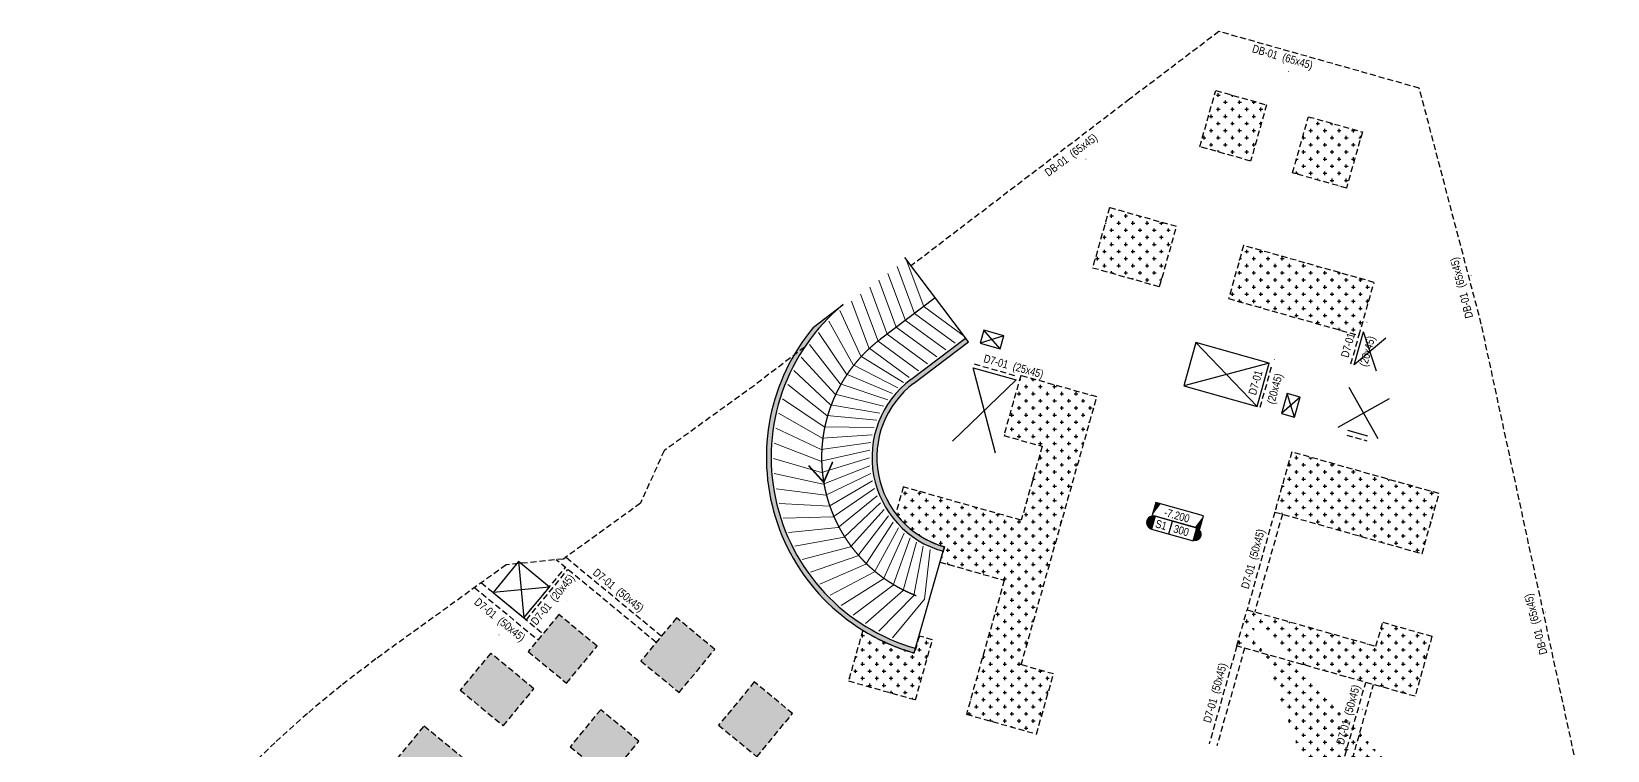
# Model space of a CAD drawing. Header units: millimetres. Extents: x 5400 to 3023951, y -127214 to 225084.
# Drawn here: x 364232 to 462709, y 64827 to 109762 of the extents above; entities that cross this region are included whole.
import ezdxf
from ezdxf.enums import TextEntityAlignment as Align

# ---------------------------------------------------------------- set-up
doc = ezdxf.new("R2010")
doc.units = ezdxf.units.MM
doc.header["$LTSCALE"] = 100
doc.linetypes.add('DASHDOT2', pattern=[0.5, 0.25, -0.125, 0, -0.125])
doc.linetypes.add('HIDDEN', pattern=[0.375, 0.25, -0.125])
for name, color, linetype in [('ccu11-Hatch', 250, 'Continuous'), ('ccu11-Manh', 8, 'Continuous'), ('ccu11-Thay', 7, 'Continuous'), ('ccu12-Chidan', 9, 'Continuous'), ('ccu12-Khuat', 9, 'HIDDEN'), ('ccu12-Lomo', 2, 'Continuous'), ('ccu12-Text', 31, 'Continuous'), ('ccu12-Thay', 7, 'Continuous'), ('KC-Betong', 6, 'Continuous')]:
    doc.layers.add(name, color=color, linetype=linetype)
for name, color, linetype, lineweight in [('ccu12-Tencaukien', 9, 'Continuous', 15), ('KC-Tencaukien', 9, 'Continuous', 15), ('KT-Net manh', 251, 'Continuous', 13)]:
    doc.layers.add(name, color=color, linetype=linetype, lineweight=lineweight)
doc.styles.add('Arial Narrow', font='ARIALN.TTF')
pattern_1 = [(0, (0, 0), (444.5, 444.5), [222.25, -666.75]), (90, (111.125, -111.125), (-444.5, 444.5), [222.25, -666.75])]

# ---------------------------------------------------------------- blocks, each defined once
blk = doc.blocks.new('*U63')
at = {"layer": 'ccu12-Tencaukien', "color": 8, "ltscale": 10000}
blk.add_line((360.6565736538532, -155.3215232637356), (354.4065714950475, -155.3215232637356), dxfattribs=at)
at = {"layer": 'ccu12-Text', "color": 2, "style": 'Arial Narrow', "width": 0.8}
blk.add_attdef('SH', text='', height=300, dxfattribs=at).set_placement((275.6048113084853, 5.864471777974813), align=Align.BOTTOM_RIGHT)
at = {"layer": 'ccu12-Text', "color": 31, "style": 'Arial Narrow', "width": 0.8}
for tag, p in [('(', (507.5315725744504, -75.41116959831947)), ('KT', (632.605666770517, -75.41116959831947)), (')', (962.8971199221714, -75.41116959831947))]:
    blk.add_attdef(tag, text='', height=250, dxfattribs=at).set_placement(p, align=Align.BOTTOM_LEFT)
blk = doc.blocks.new('*U67')
at = {"layer": 'ccu12-Tencaukien', "color": 8, "ltscale": 10000}
blk.add_line((360.6565736538532, -155.3215232637356), (354.4065714950475, -155.3215232637356), dxfattribs=at)
at = {"layer": 'ccu12-Text', "color": 2, "style": 'Arial Narrow', "width": 0.8}
blk.add_attdef('SH', text='', height=300, dxfattribs=at).set_placement((275.6048113084853, 5.864471777974813), align=Align.BOTTOM_RIGHT)
at = {"layer": 'ccu12-Text', "color": 31, "style": 'Arial Narrow', "width": 0.8}
for tag, p in [('(', (507.5315725744504, -75.41116959831947)), ('KT', (632.605666770517, -75.41116959831947)), (')', (962.8971199221714, -75.41116959831947))]:
    blk.add_attdef(tag, text='', height=250, dxfattribs=at).set_placement(p, align=Align.BOTTOM_LEFT)
blk = doc.blocks.new('DUONG DOC')
at = {"layer": 'ccu11-Hatch', "ltscale": 0.5}
h = blk.add_hatch(dxfattribs=at)
h.set_pattern_fill('VATLIEU04', color=256, scale=50, pattern_type=2)
h.set_pattern_definition([(49.99999999999999, (-205085.1660957401, -11326.4523452118), (358.6300913003767, -31.37606749129755), [37.5, -412.5]), (355, (-205085.1660957401, -11326.4523452118), (-69.3756668065, 376.0960668500059), [30, -330]), (100.4514, (-205055.2802557401, -11329.0670152118), (289.2546908570108, 344.7197710304768), [31.870095, -350.571056]), (46.18420000000001, (-205085.1660957401, -11226.4523452118), (533.6205243128222, -82.75950716450905), [56.25, -618.75]), (96.6356, (-205040.6977232401, -11233.3489987118), (467.3313527743517, 487.0589354502209), [47.805144, -525.8565]), (351.1842, (-205085.1660957401, -11226.4523452118), (467.3309725668136, 487.0593004626623), [45, -495]), (21, (-205035.1660957401, -11251.4523452118), (298.4535260592309, -201.3094453326694), [37.5, -412.5]), (326.0000000000001, (-205035.1660957401, -11251.4523452118), (121.6576659607909, 362.5750225234265), [30, -330]), (71.4514, (-205010.2949792401, -11268.2281482118), (420.111314290745, 161.2652483549762), [31.870095, -350.571056]), (37.50000000000001, (-205085.1660957401, -11326.4523452118), (6.079927658645334, 166.4469269156558), [0, -326, 0, -335, 0, -331.25]), (7.499999999999999, (-205085.1660957401, -11326.4523452118), (131.5347687210743, 197.2058559411801), [0, -191, 0, -318.5, 0, -126.25]), (327.5, (-205196.6660957401, -11326.4523452118), (266.9112180862045, -11.27743586718988), [0, -125, 0, -390, 0, -517.5]), (317.5, (-205246.6660957401, -11326.4523452118), (291.5930846711931, 50.05249116615887), [0, -162.5, 0, -259, 0, -367.5]), (45, (-205085.1660957401, -11326.4523452118), (-150.2601910021414, 150.2601910021414), []), (45, (-205085.1660957401, -11265.2023452118), (-150.2601910021414, 150.2601910021414), [])])
h.paths.add_polyline_path([(46067.01946059876, 76444.9648307752), (49497.4018438764, 79037.73872234434), (49316.51064090781, 79277.06772745773), (45886.12825763017, 76684.29383588862, 0.6196534138994457), (47905.51386593713, 65947.79289619297), (47987.09102259553, 66236.48852745803, -0.6196534138994453)])
h.paths.add_polyline_path([(46110.8164194522, 59596.48900836171), (46192.3935761106, 59885.18463962677, -0.6049366761421665), (41670.85381378934, 81381.11189044395), (39816.29919765792, 79958.42062451958, 0.5434437794907587)])
at = {"layer": 'KC-Betong'}
for p, q in [((39816.29919765791, 79958.42062451958), (41670.85381379008, 81381.1118904445)), ((45886.12825755542, 76684.2938358319), (49316.51064090786, 79277.06772745776)), ((46067.01946052397, 76444.96483071847), (49497.4018438764, 79037.73872234434)), ((49497.4018438764, 79037.73872234434), (49316.5106409078, 79277.06772745775)), ((47905.51386593713, 65947.79289619297), (47987.09102259553, 66236.48852745803)), ((46110.8164194522, 59596.48900836172), (46192.3935761106, 59885.18463962676))]:
    blk.add_line(p, q, dxfattribs=at)
for radius, start in [(12400, 129.5360919910889), (12700, 140.1348466768476), (6100, 127.0829542701866), (5800, 127.0829542701866)]:
    blk.add_arc((49564.24938465806, 71817.93739858246), radius, start, 254.2212204096209, dxfattribs=at)
blk = doc.blocks.new('*U69')
at = {"layer": 'KT-Net manh', "linetype": 'HIDDEN', "ltscale": 3000}
blk.add_lwpolyline([(-2.049937393167056e-07, -2999.99999970624), (899.9999999999902, 2.322524323972175e-07), (2.049432623607572e-07, 3000.000000293781)], dxfattribs=at)
blk = doc.blocks.new('*U70')
at = {"layer": 'ccu11-Hatch', "color": 0, "linetype": 'ByBlock', "lineweight": -2, "transparency": 16777216}
for p, rotation in [((419559.4646644557, 92252.67572352105), 217.0829542743574), ((420130.8913802615, 92684.57517505715), 217.0829542743574), ((420702.3180960672, 93116.47462659326), 217.0829542743574), ((418416.6112328443, 91388.87682044884), 217.0829542743574), ((418988.03794865, 91820.77627198494), 217.0829542743574), ((417273.7578012329, 90525.07791737664), 217.0829542743574), ((417845.1845170386, 90956.97736891273), 217.0829542743574), ((416202.5110254318, 89576.07729808397), 225.9695225340171), ((416719.7718445545, 90071.30559722256), 221.5372729778584), ((415725.068471145, 89042.35599382181), 230.4017720901756), ((415290.299849502, 88473.33396533623), 234.8340216463342), ((414900.8055880214, 87872.41463336161), 239.2662712024928), ((414266.6739521573, 86589.43016120023), 248.1307703148103), ((414558.9153203184, 87243.19220200907), 243.6985207586515), ((414025.8294305103, 85915.0387765727), 252.563019870969), ((413837.8222887798, 85224.05170149422), 256.9952694271275), ((413703.777030715, 84520.60185107308), 261.4275189832862), ((413624.4954045571, 83808.89668246674), 265.8597685394449), ((413600.4516076428, 83093.19302934127), 270.2920180956034), ((413631.789450146, 82377.7716410012), 274.7242676517619), ((413718.3214949244, 81666.91157847576), 279.1565172079206), ((413859.5301786137, 80964.86462070305), 283.5887667640792), ((414054.5709072654, 80275.82983389312), 288.0210163202379), ((414302.277108011, 79603.92845617507), 292.4532658763967), ((414601.1672065397, 78953.17924774783), 296.8855154325555), ((414949.4534886547, 78327.47445396912), 301.3177649887141), ((415345.052792906, 77730.55652515216), 305.7500145448726), ((415785.5989703446, 77165.99573231275), 310.1822641010314), ((416268.4570368755, 76637.16881275094), 314.6145136571902), ((416790.7389335606, 76147.23877319202), 319.0467632133488), ((417349.3208006065, 75699.13597128741), 323.4790127695074), ((417940.8616617187, 75295.54058863079), 327.9112623256661), ((418561.8234070683, 74938.86660012092), 332.3435118818249), ((419208.4919553482, 74631.24733555374), 336.7757614379835)]:
    blk.add_blockref('*U69', p, dxfattribs=dict(at, rotation=rotation))
blk = doc.blocks.new('ccu11-cmb-flat-8')
at = {"layer": 'ccu12-Chidan', "color": 7}
blk.add_lwpolyline([(0, 0), (1549.76089105694, 0), (1549.76089105694, 418.967561994592), (0, 418.967561994592)], close=True, dxfattribs=at)
at = {"layer": 'ccu12-Chidan'}
for points in [[(0, 0), (166.3698098819586, 418.967561994592), (0, 418.967561994592)], [(1549.76089105694, 418.967561994592), (1383.391081174981, 0), (1549.76089105694, 0)]]:
    blk.add_solid(points, dxfattribs=at)
at = {"layer": 'ccu12-Chidan', "color": 31, "style": 'Arial Narrow', "width": 0.8}
blk.add_attdef('+100.00', text='', height=250, dxfattribs=at).set_placement((745.1558620325814, 205.5562299680314), align=Align.MIDDLE_CENTER)
blk = doc.blocks.new('ccu11-chieudaysan-flat-2')
at = {"layer": 'ccu12-Chidan'}
for points in [[(-568.9677828538697, -2.619344741106033e-10), (-568.9677828538697, 418.9675619945338, 1)], [(787.9355657075066, 418.9675619945338), (787.9355657075066, -2.619344741106033e-10, 1)]]:
    blk.add_hatch(color=8, dxfattribs=at).paths.add_polyline_path(points)
at = {"layer": 'ccu12-Chidan', "color": 7}
blk.add_line((0, 0), (0, 418.9675619945629), dxfattribs=at)
blk.add_lwpolyline([(-568.9677828541026, 0), (787.9355657075066, 0), (787.9355657075066, 418.9675619945629), (-568.9677828541026, 418.9675619945629)], close=True, dxfattribs=at)
blk.add_arc((-568.9677828541026, 209.4837809972232), 209.4837809973396, 90, 270.0000604044855, dxfattribs=at)
at = {"layer": 'ccu12-Chidan', "color": 31, "style": 'Arial Narrow', "width": 0.7}
for tag, p in [('S00', (-488.0154019014444, 209.4837809972232)), ('200', (99.99999999976717, 209.4837809972232))]:
    blk.add_attdef(tag, text='', height=250, dxfattribs=at).set_placement(p, align=Align.MIDDLE_LEFT)
blk = doc.blocks.new('*U46')
at = {"layer": 'ccu12-Tencaukien', "color": 8, "ltscale": 10000}
blk.add_line((360.6565736538532, -155.3215232637356), (354.4065714950475, -155.3215232637356), dxfattribs=at)
at = {"layer": 'ccu12-Text', "color": 2, "style": 'Arial Narrow', "width": 0.8}
blk.add_attdef('SH', text='', height=300, dxfattribs=at).set_placement((275.6048113084853, 5.864471777974813), align=Align.BOTTOM_RIGHT)
at = {"layer": 'ccu12-Text', "color": 31, "style": 'Arial Narrow', "width": 0.8}
for tag, p in [('(', (507.5315725744504, -75.41116959831947)), ('KT', (632.605666770517, -75.41116959831947)), (')', (962.8971199221714, -75.41116959831947))]:
    blk.add_attdef(tag, text='', height=250, dxfattribs=at).set_placement(p, align=Align.BOTTOM_LEFT)
blk = doc.blocks.new('Lomo B1')
at = {"linetype": 'HIDDEN', "ltscale": 500}
blk.add_line((28558.78588301979, 34899.79689162818, -5.438432926493378e-09), (28765.26178753364, 36480.12654945266, -5.438432926493378e-09), dxfattribs=at)
at = {"layer": 'ccu11-Manh'}
for p, q in [((51466.60934713483, 78597.04507069394), (50446.73153074051, 79768.51817735354)), ((51697.74553802144, 79415.0157677622), (50215.5953398539, 78950.54748028528)), ((70229.32102355012, 75590.8023286506), (69057.81062646711, 74570.96734713332)), ((69875.77287163562, 74339.80124780454), (69411.35877838149, 75821.96842797927)), ((21377.69579339417, 65309.62077145814), (21713.41841323161, 61790.06251472619)), ((23305.33623167884, 63717.70295301091), (19785.77797494695, 63381.98033317353)), ((25535.39626522118, 46546.41249038058), (27889.92185248982, 48298.1856349993)), ((27350.18263374455, 48743.92262814485), (26075.13582851994, 46100.6759146509)), ((89637.60408220848, 45667.51293162897), (86374.76594383467, 40872.3218882744)), ((90480.46556207107, 41757.32491561549), (85531.90588248958, 44782.51200981904)), ((33890.73216194368, 43472.18395888095), (31368.56636727671, 41988.54664519127)), ((32139.6225554921, 41351.77949140745), (33119.67599443265, 44108.95108399366)), ((79550.59963056969, 42001.33193044143), (78986.91080356529, 41182.0033790787)), ((79694.33991020569, 41334.49308144534), (79163.97022331355, 41808.60380240402)), ((18531.66959065094, 36573.12684397737), (18967.54030002514, 38514.92572466342)), ((21128.98061545601, 37994.51897275902), (19094.88976491627, 38669.13215966814)), ((20635.43670428684, 37396.89064880786), (19588.43367608538, 39266.76048361941)), ((57027.62758290395, 38674.58278795413), (54817.47007708438, 38207.99571299728)), ((56742.10769095097, 37664.14820910094), (55102.98996903736, 39218.43029185047)), ((19661.7938101152, 37941.58510645537), (17837.41608056088, 37146.46746218542)), ((19377.83607204841, 35874.32099169295), (19776.99034969939, 37846.4416804167)), ((20507.96029151266, 37242.77925417083), (18646.86613023514, 36477.9834179387)), ((28687.93426526641, 36543.98651328043, -5.438432926493378e-09), (27134.34807984089, 36076.15111011511, -5.438432926493378e-09)), ((27828.29863066348, 35503.06068704661, -5.438432926493378e-09), (27993.98371444375, 37117.07693634916, -5.438432926493378e-09)), ((27481.32334590342, 35789.60589739413), (25863.99721575755, 34537.89354974532)), ((27134.34807049209, 36076.15110892849), (26210.97249116888, 34251.34833821084)), ((29418.42151762272, 35940.72271786199, -5.438432926493378e-09), (27905.62615293078, 35439.20072321862, -5.438432926493378e-09)), ((68171.71877573134, 34902.08558385889, -2.256475449462602e-08), (64900.89373034018, 35462.62418417298, -2.957587623074482e-08)), ((64996.06722876686, 35799.43571188134, -3.070967617165433e-08), (68076.54527730471, 34565.27405615053, -2.143095455371652e-08)), ((26497.52529310714, 34598.33283163898), (27288.43523804512, 33361.53956693423)), ((27574.9878448103, 33708.52379717061), (26210.97268634196, 34251.3486014026)), ((68257.735229927, 33594.42195706267), (66861.92583284026, 32638.41753823555)), ((67904.36072341271, 32343.85516961466), (67215.30033935455, 33888.98432568356)), ((10176.10127717175, 26613.0971865271, 1.559043809817576e-09), (8540.42892431363, 25888.82102781115, 1.559043809817576e-09)), ((9157.2738583904, 25379.40731840674, 1.559043809817576e-09), (9559.256343094981, 27122.51089593151, 1.559043809817576e-09)), ((10467.39280165755, 21703.61337548343), (8879.733747350052, 21588.15098232485)), ((9580.104541326524, 22436.41476006189), (9766.9448697021, 20855.42645848973)), ((8895.083837349317, 19565.24462484824, 7.078422519597605e-07), (8688.66937337839, 21356.86240630492, 7.078422519597605e-07)), ((7892.710452446132, 20393.04219682445, 7.078422519597605e-07), (9691.042744186008, 20529.06482829119, 7.078422519597605e-07)), ((7709.862896353472, 9649.897100045695), (7752.732881518197, 14413.10626263975)), ((10065.90114631376, 12502.8048930167), (5396.694400417968, 11560.19850465411))]:
    blk.add_line(p, q, dxfattribs=at)
for points, elevation in [([(17993.20995847648, 25085.74090641586), (17784.84079024824, 28759.51040158235)], -4.237440616919683e-07), ([(23780.11583326105, 27699.15429639654), (21464.32788858656, 25990.98076279171)], -5.249844595016735e-09), ([(21997.16785962565, 25540.19701364788), (23240.40361216303, 28144.86890994734)], -5.249844595016735e-09), ([(19712.48122039472, 27167.59254995815), (16065.56953468465, 26677.65873783536)], -4.339730507497172e-07)]:
    blk.add_lwpolyline(points, dxfattribs=dict(at, elevation=elevation))
at = {"layer": 'ccu12-Lomo'}
for points in [[(51466.60934713483, 78597.04507069394), (51697.74553802144, 79415.0157677622), (50446.73153074051, 79768.51817735354), (50215.5953398539, 78950.54748028528)], [(23305.33623167884, 63717.70295301091), (21377.69579339417, 65309.62077145814), (19785.77797494695, 63381.98033317353), (21713.41841323161, 61790.06251472619)], [(89637.60371062317, 45667.51465547446), (90480.46861842822, 41757.32556408306), (86374.76594715338, 40872.32187231991), (85531.90588506241, 44782.51199788332)], [(18531.66959065094, 36573.12684397737), (19661.7938101152, 37941.58510645537), (18967.54030002514, 38514.92572466342), (17837.41608056088, 37146.46746218542)], [(20635.43670428684, 37396.89064880786), (21128.98061545601, 37994.51897275902), (19588.43367608538, 39266.76048361941), (19094.88976491627, 38669.13215966814)], [(56742.10769095097, 37664.14820910094), (57027.62758290395, 38674.58278795413), (55102.98996903736, 39218.43029185047), (54817.47007708438, 38207.99571299728)], [(19377.83607204841, 35874.32099169295), (20507.96029151266, 37242.77925417083), (19776.99034969939, 37846.4416804167), (18646.86613023514, 36477.9834179387)], [(27481.32334590342, 35789.60589739413), (27134.34807049209, 36076.15110892849), (25863.99721575755, 34537.89354974532), (26210.97249116888, 34251.34833821084)], [(27574.9878448103, 33708.52379717061), (26497.52529310714, 34598.33283163898), (26210.97268634196, 34251.3486014026), (27288.43523804512, 33361.53956693423)], [(67904.36072341271, 32343.85516961466), (68257.735229927, 33594.42195706267), (67215.30033935455, 33888.98432568356), (66861.92583284026, 32638.41753823555)]]:
    blk.add_lwpolyline(points, close=True, dxfattribs=at)
for points, elevation in [([(69875.77287163562, 74339.80124780454), (70229.32102355012, 75590.8023286506), (69411.35877838149, 75821.96842797927), (69057.81062646711, 74570.96734713332)], 2.921534112085956e-10), ([(27828.29863066348, 35503.06068704661), (28687.93426526641, 36543.98651328043), (27993.98371444375, 37117.07693634916), (27134.34807984089, 36076.15111011511)], -5.438432926493378e-09), ([(28558.78588301979, 34899.79689162818), (29418.42151762272, 35940.72271786199), (28765.26178753364, 36480.12654945266), (27905.62615293078, 35439.20072321862)], -5.438432926493378e-09), ([(68171.71877573134, 34902.08558385889), (64996.06722876686, 35799.43571188134), (64900.89373034018, 35462.62418417298), (68076.54527730471, 34565.27405615053)], -2.143095455371652e-08), ([(9157.2738583904, 25379.40731840674), (10176.10127717175, 26613.0971865271), (9559.256343094981, 27122.51089593151), (8540.42892431363, 25888.82102781115)], 1.559043809817576e-09)]:
    blk.add_lwpolyline(points, close=True, dxfattribs=dict(at, elevation=elevation))
for points in [[(27889.92181389581, 48298.18558826612), (27350.18255651125, 48743.92253462377), (25535.39626522118, 46546.41249038058), (26075.13552117476, 46100.67554532818), (27889.92186396813, 48298.18562552007)], [(33890.73216194368, 43472.18395888095), (33119.67598797195, 44108.95109956269), (31368.56636727671, 41988.54664519127), (32139.6225554921, 41351.77949140745), (33890.73216194368, 43472.18395888095)], [(79694.33991020708, 41334.49308144557), (78986.91080356517, 41182.0033790787), (79406.85935093404, 42668.17077943566), (79694.33991020534, 41334.4930814472)], [(9766.981175548513, 20855.47041900933), (10467.44335430814, 21703.61704924598), (9580.104541326407, 22436.41476006189), (8879.640239410568, 21588.22820809298), (9766.9448697021, 20855.42645848973)], [(10065.90129537054, 12502.8049116995), (7709.862896353472, 9649.897100045695), (5396.694400418084, 11560.19850465411), (7752.732804974541, 14413.10616995359), (10065.9012325654, 12502.80482178682)]]:
    blk.add_lwpolyline(points, dxfattribs=at)
for points, elevation in [([(19712.48122039472, 27167.59254995815), (17993.20996672648, 25085.74089865992), (16065.56953468465, 26677.65873783536), (17784.84079026384, 28759.51040160132), (19712.48122729105, 27167.59255830886)], -4.339730507497172e-07), ([(21997.16785962554, 25540.197013648), (21464.32788858656, 25990.98076279171), (23236.72514128813, 28137.16223831277), (23780.11583037023, 27699.15429289604), (21997.16785962565, 25540.19701364788)], -5.249844595016735e-09), ([(9691.042744186008, 20529.06482829119), (8895.08383183903, 19565.2446293988), (7892.710447794292, 20393.04219119146), (8688.588298894814, 21356.92936065851), (9691.042744186008, 20529.06482829119)], 7.078422519597605e-07)]:
    blk.add_lwpolyline(points, dxfattribs=dict(at, elevation=elevation))
blk = doc.blocks.new('*U43')
at = {"layer": 'ccu12-Tencaukien', "color": 8, "ltscale": 10000}
blk.add_line((360.6565736538532, -155.3215232637356), (354.4065714950475, -155.3215232637356), dxfattribs=at)
at = {"layer": 'ccu12-Text', "color": 2, "style": 'Arial Narrow', "width": 0.8}
blk.add_attdef('SH', text='', height=300, dxfattribs=at).set_placement((275.6048113084853, 5.864471777974813), align=Align.BOTTOM_RIGHT)
at = {"layer": 'ccu12-Text', "color": 31, "style": 'Arial Narrow', "width": 0.8}
for tag, p in [('(', (507.5315725744504, -75.41116959831947)), ('KT', (632.605666770517, -75.41116959831947)), (')', (962.8971199221714, -75.41116959831947))]:
    blk.add_attdef(tag, text='', height=250, dxfattribs=at).set_placement(p, align=Align.BOTTOM_LEFT)
blk = doc.blocks.new('*U45')
at = {"layer": 'ccu12-Tencaukien', "color": 8, "ltscale": 10000}
blk.add_line((360.6565736538532, -155.3215232637356), (354.4065714950475, -155.3215232637356), dxfattribs=at)
at = {"layer": 'ccu12-Text', "color": 2, "style": 'Arial Narrow', "width": 0.8}
blk.add_attdef('SH', text='', height=300, dxfattribs=at).set_placement((275.6048113084853, 5.864471777974813), align=Align.BOTTOM_RIGHT)
at = {"layer": 'ccu12-Text', "color": 31, "style": 'Arial Narrow', "width": 0.8}
for tag, p in [('(', (507.5315725744504, -75.41116959831947)), ('KT', (632.605666770517, -75.41116959831947)), (')', (962.8971199221714, -75.41116959831947))]:
    blk.add_attdef(tag, text='', height=250, dxfattribs=at).set_placement(p, align=Align.BOTTOM_LEFT)
blk = doc.blocks.new('*U49')
at = {"layer": 'ccu12-Tencaukien', "color": 8, "ltscale": 10000}
blk.add_line((360.6565736538532, -155.3215232637356), (354.4065714950475, -155.3215232637356), dxfattribs=at)
at = {"layer": 'ccu12-Text', "color": 2, "style": 'Arial Narrow', "width": 0.8}
blk.add_attdef('SH', text='', height=300, dxfattribs=at).set_placement((275.6048113084853, 5.864471777974813), align=Align.BOTTOM_RIGHT)
at = {"layer": 'ccu12-Text', "color": 31, "style": 'Arial Narrow', "width": 0.8}
for tag, p in [('(', (507.5315725744504, -75.41116959831947)), ('KT', (632.605666770517, -75.41116959831947)), (')', (962.8971199221714, -75.41116959831947))]:
    blk.add_attdef(tag, text='', height=250, dxfattribs=at).set_placement(p, align=Align.BOTTOM_LEFT)

msp = doc.modelspace()

# ---------------------------------------------------------------- hatches: boundary and pattern name
at = {"layer": 'ccu11-Hatch', "ltscale": 0.5}
h = msp.add_hatch(dxfattribs=at)
h.set_pattern_fill('CROSS', color=256, scale=70)
h.set_pattern_definition(pattern_1)
h.paths.add_polyline_path([(444022.4608376267, 104439.351942394), (447390.5765354279, 103487.6184470135), (446398.0544616742, 99975.15493359284), (443029.938763873, 100926.8884289732)])
h.paths.add_polyline_path([(441404.9537810506, 105178.9848302322), (440412.4317072969, 101666.5213168116), (437236.7797636559, 102563.8700410274), (438229.3018374096, 106076.3335544481)])
h.paths.add_polyline_path([(435784.284944925, 97570.68882657733), (431598.1984223291, 98753.55751756934), (430537.6954483463, 95000.51429344124), (434723.7819709422, 93817.64560244916)])
h = msp.add_hatch(dxfattribs=at)
h.set_pattern_fill('CROSS', color=256, scale=70)
h.set_pattern_definition(pattern_1)
h.paths.add_polyline_path([(439032.2332705038, 93067.8205814594), (447183.0681293717, 90764.62710118815), (448121.2054319609, 94084.6268604488), (439970.3705730931, 96387.82034072006)])
h = msp.add_hatch(dxfattribs=at)
h.set_pattern_fill('CROSS', color=256, scale=70)
h.set_pattern_definition(pattern_1)
edge = h.paths.add_edge_path()
edge.add_line((430801.5626780522, 86924.44628046638), (426047.707863585, 88267.74982135645))
edge.add_line((426047.707863585, 88267.74982135645), (424987.2048896023, 84514.70659722836))
edge.add_line((424987.2048896023, 84514.70659722836), (427383.3794956944, 83837.62035029098))
edge.add_line((427383.3794956944, 83837.62035029098), (426078.1438238189, 79218.48583167132))
edge.add_line((426078.1438238189, 79218.48583167132), (418706.7841242001, 81301.42189896318))
edge.add_line((418706.7841242001, 81301.42189896318), (418234.7366969062, 79630.88023907595))
edge.add_arc((422849.4144711666, 83144.38974379405), 5799.99999999977, 217.2848110227164, 254.221220409678)
edge.add_line((421272.2561091041, 77562.94087266982), (421000.3315646328, 76600.61966369051))
edge.add_line((421000.3315646328, 76600.61966369051), (425017.6409983477, 75465.44313311487))
edge.add_line((425017.6409983477, 75465.44313311487), (422651.9035868908, 67093.26999761937))
edge.add_line((422651.9035868908, 67093.26999761937), (427030.4540445341, 65856.0164843491))
edge.add_line((427030.4540445341, 65856.0164843491), (428090.957018517, 69609.05970847726))
edge.add_line((428090.957018517, 69609.05970847726), (426070.0877258442, 70180.09974933247))
edge.add_line((426070.0877258442, 70180.09974933247), (430801.5626780522, 86924.44628046638))
h = msp.add_hatch(dxfattribs=at)
h.set_pattern_fill('CROSS', color=256, scale=70)
h.set_pattern_definition(pattern_1)
h.paths.add_polyline_path([(452184.2856016987, 80882.29838410078), (442974.8978489412, 83484.60870058507), (441914.3948749584, 79731.56547645696), (451123.7829698374, 77129.2550632988)])
h = msp.add_hatch(dxfattribs=at)
h.set_pattern_fill('CROSS', color=256, scale=70)
h.set_pattern_definition(pattern_1)
h.paths.add_polyline_path([(421902.0757659042, 56125.19783054743), (419511.8016135182, 58099.1759146293), (417537.8235294364, 55708.90176224329), (419724.8106681956, 53902.80572184963), (420030.5554974515, 54984.81492864471), (420784.3911611252, 54771.80255079916)])
h.paths.add_polyline_path([(418945.314177329, 51304.23722868761), (416555.0400249429, 53278.21531276949), (414581.0619408612, 50887.94116038348), (416971.3360932471, 48913.96307630165)])
h.paths.add_polyline_path([(420216.7075724336, 44677.50663430493), (417826.4334200475, 46651.4847183868), (415852.4553359658, 44261.21056600079), (418242.7294883517, 42287.23248191897)])
h.paths.add_polyline_path([(416491.619821574, 40166.82806116273), (414101.345669188, 42140.80614524461), (412127.3675851062, 39750.5319928586), (414517.6417374921, 37776.55390877677)])
h.paths.add_polyline_path([(408786.4810014425, 43871.3300994311), (406396.2068490564, 45845.30818351298), (404422.2287649747, 43455.03403112697), (406812.5029173606, 41481.05594704514)])
h.paths.add_polyline_path([(413816.9413790089, 49962.67383300393), (411426.6672266229, 51936.65191708581), (409452.6891425411, 49546.3777646998), (411842.963294927, 47572.39968061797)])
h.paths.add_polyline_path([(402186.5374899558, 65403.6486934405), (399796.2633704762, 67377.62681736835), (397885.9619602233, 65064.45831464598), (400276.2360797029, 63090.48019071804)])
h.paths.add_polyline_path([(416036.2933476004, 59088.84365013226), (418264.9783262286, 61787.54023664157), (415874.7042067489, 63761.51836056937), (413646.0192281208, 61062.82177406011)])
h.paths.add_polyline_path([(407044.1913682644, 61392.015759266), (404653.9172487848, 63365.99388319386), (402743.6158385319, 61052.82538047149), (405133.8899580115, 59078.84725654355)])
h.paths.add_polyline_path([(399573.7717366111, 71348.38207066809), (397183.4976171316, 73322.36019459594), (395273.1962068786, 71009.19169187357), (397663.4703263583, 69035.21356794564)])
h.paths.add_polyline_path([(404701.7676675289, 68449.32054010958), (406930.4526461571, 71148.01712661888), (404540.1785266774, 73121.9952505467), (402311.4935480493, 70423.29866403743)])
h.paths.add_polyline_path([(409559.4215399782, 64437.68759884), (411788.1065186064, 67136.3841853493), (409397.8323991267, 69110.36230927712), (407169.1474204986, 66411.66572276785)])
h.paths.add_polyline_path([(393712.5185509399, 66371.12265412233), (395622.819922632, 68684.29118868937), (392924.1232989699, 70912.97612233022), (391013.821927278, 68599.80758776327)])
h.paths.add_polyline_path([(388776.688627585, 66362.01074859698), (392246.4414294357, 63496.55869105874), (389826.7263586259, 60566.54521394083), (386356.973549736, 63431.99726295546)])
h.paths.add_polyline_path([(383427.8445442699, 59885.13907199407), (386897.5973461207, 57019.68701445583), (384477.8822753109, 54089.67353733791), (381008.1294664209, 56955.12558635254)])
h.paths.add_polyline_path([(379775.3244197494, 52007.37935854658), (383399.2884572379, 49014.57387622886), (380979.5733864281, 46084.56039911095), (377355.6093419004, 49077.36587290506)])
h.paths.add_polyline_path([(372730.1568627941, 46931.395278418), (376199.9096646449, 44065.94322087976), (373780.194593835, 41135.92974376184), (370310.4417849451, 44001.38179277648)])
h.paths.add_polyline_path([(391342.3382059659, 27773.74387641462), (394426.5629187222, 25226.67538082507), (391879.4944235591, 22142.4506677174), (388795.2697037636, 24689.51915478333)])
h.paths.add_polyline_path([(403727.7084068929, 32045.03227095326), (406811.9331196492, 29497.96377536371), (404264.8646244861, 26413.73906225604), (401180.6399046906, 28960.80754932197)])
h.paths.add_polyline_path([(406930.2118387639, 36598.20390589265), (404539.9376863778, 38572.18198997452), (402565.9596022961, 36181.90783758851), (404956.233754682, 34207.92975350669)])
h.paths.add_polyline_path([(367381.3129505608, 40454.52344067382), (370851.0657524116, 37589.07138313558), (368431.3506816018, 34659.05790601767), (364961.5978727118, 37524.5099550323)])
edge = h.paths.add_edge_path()
edge.add_line((375661.9395330978, 32578.53307476632), (385685.6697260947, 24300.56049088596))
edge.add_line((385685.6697260947, 24300.56049088596), (383966.3985191985, 22218.70886213395))
edge.add_line((383966.3985191985, 22218.70886213395), (382809.8143053987, 23173.85950205751))
edge.add_line((382809.8143053987, 23173.85950205751), (383351.0662328223, 23829.25723822847))
edge.add_line((383351.0662328223, 23829.25723822847), (381037.8978914832, 25739.55851516538))
edge.add_line((381037.8978914832, 25739.55851516538), (380496.645850576, 25084.16083854995))
edge.add_line((380496.645850576, 25084.16083854995), (373942.6684018017, 30496.68158929305))
edge.add_line((373942.6684018017, 30496.68158929305), (375661.9394984145, 32578.53310340911))
edge.add_line((364231.7128561281, 31772.35649387071), (364231.7128671294, 31772.35648478536))
h = msp.add_hatch(dxfattribs=at)
h.set_pattern_fill('CROSS', color=256, scale=70)
h.set_pattern_definition(pattern_1)
edge = h.paths.add_edge_path()
edge.add_line((440187.6783845874, 73620.84140776398), (448242.2846707571, 71344.83925029915))
edge.add_line((448242.2846707571, 71344.83925029915), (448663.76663203, 72836.43335609109))
edge.add_line((448663.76663203, 72836.43335609109), (451743.1895886643, 71966.27623874189))
edge.add_line((451743.1895886643, 71966.27623874189), (450682.6866146814, 68213.23301461368))
edge.add_line((450682.6866146814, 68213.23301461368), (439548.6573200617, 71359.3921378139))
edge.add_line((439548.6573200617, 71359.3921378139), (440187.6790588155, 73620.84121724634))
edge.add_line((449377.4496656872, 63594.10357086556), (446298.0290657349, 64464.26000375656))
edge.add_line((446298.0290657349, 64464.26000375656), (445237.5260917522, 60711.21677962845))
edge.add_line((445237.5260917522, 60711.21677962845), (448316.9470338259, 59841.06025006358))
edge.add_line((448316.9470338259, 59841.06025006358), (449377.4500078087, 63594.10347419176))
edge.add_line((447011.7132022638, 55221.92995909649), (443932.2915327109, 56092.08674759422))
edge.add_line((443932.2915327109, 56092.08674759422), (442871.7885587281, 52339.04352346611))
edge.add_line((442871.7885587281, 52339.04352346611), (445951.2105704026, 51468.88663829451))
edge.add_line((445951.2105704026, 51468.88663829451), (447011.7135443854, 55221.92986242269))
h = msp.add_hatch(dxfattribs=at)
h.set_pattern_fill('CROSS', color=256, scale=70)
h.set_pattern_definition(pattern_1)
edge = h.paths.add_edge_path()
edge.add_line((420527.1331011368, 71746.3799020092), (419695.0970580936, 71981.48956345077))
edge.add_line((419695.0970580936, 71981.48956345077), (419395.9815059608, 70922.94135357351))
edge.add_arc((422849.4144711663, 83144.38974379348), 12699.99999999914, 238.29259450179882, 254.22122040967838, ccw=False)
edge.add_line((416174.527969603, 72339.95129511754), (415280.5436045582, 69176.20536887311))
edge.add_line((415280.5436045582, 69176.20536887311), (419466.630127154, 67993.33667788103))
edge.add_line((419466.630127154, 67993.33667788103), (420527.1331011368, 71746.3799020092))

# ---------------------------------------------------------------- linework, layer by layer
at = {"layer": 'ccu11-Hatch', "linetype": 'DASHDOT2', "ltscale": 3000, "elevation": -2.921534112085957e-10}
msp.add_lwpolyline([(420702.3180960672, 93116.47462659326), (417271.9356896188, 90523.70071714252, 0.5872022615326521), (419512.1410022089, 74507.27211110419)], format="xyb", dxfattribs=at)
at = {"layer": 'ccu11-Hatch', "linetype": 'Continuous', "const_width": 100, "elevation": -2.921534112085957e-10}
msp.add_lwpolyline([(414297.3824347036, 82872.22094861683), (413731.0171693247, 81589.61287026314), (412786.3443512389, 82636.47821032236)], dxfattribs=at)
at = {"layer": 'ccu11-Manh', "ltscale": 0.5}
for p, q in [((448852.4827997968, 90604.64632258321), (446872.4781860406, 88929.95228151977, -2.758220994911091e-09)), ((448267.8468097099, 88535.66088061061), (447457.11447606, 90998.93763874014, -2.758220994911091e-09)), ((440812.110646158, 86329.93775846154), (436992.8596621051, 90318.78745741112)), ((424465.7137610121, 83404.68625884653), (423065.578184691, 88746.71027356383)), ((441573.4971510838, 89024.43039903733), (436231.4732971494, 87624.29531217893)), ((425760.0707091764, 87985.32346432321), (421771.2211204362, 84166.07276377236)), ((449076.4494669567, 86800.39425993164), (445867.4189122616, 85005.36740258132)), ((448369.4477165187, 84298.36537822842), (446574.420662729, 87507.3962843343))]:
    msp.add_line(p, q, dxfattribs=at)
at = {"layer": 'ccu11-Thay', "ltscale": 0.5}
msp.add_line((447743.9401496839, 84475.1158665498, -3.949924657783501e-09), (446492.9257088341, 84828.61674177572, -3.949924657783501e-09), dxfattribs=at)
at = {"layer": 'ccu11-Thay', "ltscale": 0.5, "elevation": -2.921534112085956e-10}
msp.add_lwpolyline([(440812.110646158, 86329.93775846154), (441573.4971510838, 89024.43039903733), (436992.8596621051, 90318.78745741112), (436231.4732971494, 87624.29531217893), (440812.1107861281, 86329.93825380539)], dxfattribs=at)
at = {"layer": 'ccu12-Khuat', "ltscale": 15}
for p, q in [((446680.0085161434, 88984.33567668618, -2.758220994911091e-09), (447264.6448061635, 91053.32103390626, -2.758220994911091e-09)), ((423133.5591226309, 88987.28997361525), (425828.0516749904, 88225.90315649816)), ((441004.5737040845, 86275.55374140259), (441765.9600690402, 88970.0458866345)), ((446411.348583779, 84539.9211015691, -3.949924657783501e-09), (447662.3630246287, 84186.42022634315, -3.949924657783501e-09)), ((441914.3947235615, 79731.5654839453), (440187.6783845874, 73620.84140776398)), ((442395.5541112703, 79595.60356420392), (440668.8377722962, 73484.87948802259)), ((403585.0278215511, 71965.41099918558, -1.509486831939978e-09), (397610.5040338609, 76899.3970895987, -4.437039133880957e-09)), ((394998.5834997402, 73116.51485993798), (397596.593273946, 76262.42392746941)), ((395152.794734803, 72989.1614344622), (397750.8045090088, 76135.07050199364)), ((403266.6442531756, 71579.88291539854, -1.509486831939978e-09), (397009.9873242799, 76746.8651480683, -4.575286056370699e-09)), ((391922.2033084586, 75008.64389724929), (395878.1250738209, 71741.69515645152)), ((392340.9206617977, 75311.31257382644), (396196.5086421964, 72127.22324023856)), ((439548.6573200617, 71359.3921378139), (437821.9409810876, 65248.66806163258)), ((440029.8167077705, 71223.43021807254), (438303.1003687963, 65112.70614189121)), ((446298.0290657349, 64464.26000375656), (447603.2635040646, 69083.39015694696)), ((446779.1884534437, 64328.29808401518), (448084.4228917733, 68947.42823720559))]:
    msp.add_line(p, q, dxfattribs=at)
for points in [[(462287.367733809, 56857.00328499924), (454824.6784236105, 91477.85669239497), (450950.2990737168, 106223.2042276545), (438427.6317939314, 109761.7516071971), (432847.6304964638, 105532.4507783814), (419192.332188933, 95114.26898563241)], [(412545.8253923943, 90043.37895206253), (409378.0450628209, 87626.55065510844), (403756.926668385, 83563.34082690734), (402284.7194893118, 80278.14075679106), (397463.9583804656, 76793.46697082627), (393882.7869842491, 76425.8463650667), (385754.9353049006, 70550.6513401048), (383571.5880494163, 68886.31814986982), (381467.7355004929, 67142.39884833139), (379436.783804095, 65314.10067127894), (377482.115105426, 63404.45917312243)], [(399573.7717366111, 71348.38207066809), (397183.4976171316, 73322.36019459594), (395273.1962068786, 71009.19169187357), (397663.4703263583, 69035.21356794564), (399573.7717366112, 71348.38207066803)]]:
    msp.add_lwpolyline(points, dxfattribs=at)
for points, elevation in [([(441404.9537810506, 105178.9848302322), (440412.4317072969, 101666.5213168116), (437236.7797636559, 102563.8700410274), (438229.3018374096, 106076.3335544481), (441404.9537810506, 105178.9848302324)], -4.594827162156637e-10), ([(444022.4608376267, 104439.351942394), (447390.5765354279, 103487.6184470135), (446398.0544616742, 99975.15493359284), (443029.938763873, 100926.8884289732), (444022.4608376268, 104439.351942394)], -4.594827162156637e-10), ([(435784.284944925, 97570.68882657733), (431598.1984223291, 98753.55751756934), (430537.6954483463, 95000.51429344124), (434723.7819709422, 93817.64560244916), (435784.284944925, 97570.68882657733)], -4.594827162156637e-10), ([(439032.2332705038, 93067.8205814594), (447183.0681293717, 90764.62710118815), (448121.2054319609, 94084.6268604488), (439970.3705730931, 96387.82034072006), (439032.2332705038, 93067.8205814594)], -1.212354324833627e-09), ([(452184.2856016987, 80882.29838410078), (442974.8978489412, 83484.60870058507), (441914.3948749584, 79731.56547645696), (451123.7829698374, 77129.2550632988), (452184.2859438203, 80882.29828742697)], -4.55416528582132e-10), ([(404701.7676675289, 68449.32054010958), (406930.4526461571, 71148.01712661888), (404540.1785266774, 73121.9952505467), (402311.4935480493, 70423.29866403743), (404701.7676675289, 68449.32054010959)], -1.509486831939978e-09), ([(440187.6783845874, 73620.84140776398), (448242.2846707571, 71344.83925029915), (448663.76663203, 72836.43335609109), (451743.1895886643, 71966.27623874189), (450682.6866146814, 68213.23301461368), (439548.6573200617, 71359.3921378139), (440187.6790588155, 73620.84121724634)], -4.594827162156637e-10), ([(393712.5185509399, 66371.12265412233), (395622.819922632, 68684.29118868937), (392924.1232989699, 70912.97612233022), (391013.821927278, 68599.80758776327), (393712.5185509401, 66371.12265412271)], -1.063149210310046e-09), ([(409559.4215399782, 64437.68759884), (411788.1065186064, 67136.3841853493), (409397.8323991267, 69110.36230927712), (407169.1474204986, 66411.66572276785), (409559.4215399782, 64437.68759884002)], -1.338577884713214e-09), ([(402186.5374899558, 65403.6486934405), (399796.2633704762, 67377.62681736835), (397885.9619602233, 65064.45831464598), (400276.2360797029, 63090.48019071804), (402186.5374899558, 65403.64869344044)], 1.790475270684928e-10)]:
    msp.add_lwpolyline(points, dxfattribs=dict(at, elevation=elevation))
at = {"layer": 'ccu12-Khuat', "ltscale": 15, "elevation": -4.594827162156637e-10}
for points in [[(430801.5626780522, 86924.44628046638), (430801.5626780522, 86924.44628046638), (426047.707863585, 88267.74982135645), (424987.2048896023, 84514.70659722836), (427383.3794956944, 83837.62035029098), (426078.1438238189, 79218.48583167132), (418706.7841242001, 81301.42189896318), (418234.7366969062, 79630.88023907595, 0.162575528883167), (421272.2561091041, 77562.94087266982), (421000.3315646328, 76600.61966369051), (425017.6409983477, 75465.44313311487), (422651.9035868908, 67093.26999761937), (427030.4540445341, 65856.0164843491), (428090.957018517, 69609.05970847726), (426070.0877258442, 70180.09974933247), (430801.5626780522, 86924.44628046638)], [(420527.1331011368, 71746.3799020092), (419695.0970580936, 71981.48956345077), (419395.9815059608, 70922.94135357351, -0.06961386771242116), (416174.527969603, 72339.95129511754), (415280.5436045582, 69176.20536887311), (419466.630127154, 67993.33667788103), (420527.1331011368, 71746.3799020092)]]:
    msp.add_lwpolyline(points, format="xyb", dxfattribs=at)
at = {"layer": 'ccu12-Khuat', "ltscale": 15}
msp.add_lwpolyline([(388776.688627585, 66362.01074859698), (392246.4414294357, 63496.55869105874), (389826.7263586259, 60566.54521394083), (386356.973549736, 63431.99726295546)], close=True, dxfattribs=at)
at = {"layer": 'ccu12-Thay', "ltscale": 0.5}
for p, q in [((422661.9727954207, 90523.74373717124), (418800.3972568556, 95632.82044542646)), ((423065.5781568168, 88746.7102814403), (425760.0707091764, 87985.32346432321))]:
    msp.add_line(p, q, dxfattribs=at)
at = {"layer": 'ccu12-Thay'}
msp.add_line((446872.4722703035, 88929.9509055215, -2.758220994911091e-09), (447457.1085603236, 90998.93626274158, -2.758220994911091e-09), dxfattribs=at)
at = {"layer": 'KC-Betong', "ltscale": 0.5}
msp.add_line((419477.5586626074, 71211.6369848419), (421190.6789524399, 77274.2452414064), dxfattribs=at)

# ---------------------------------------------------------------- block references
at = {"layer": 'ccu11-Hatch'}
msp.add_blockref('*U70', (0, 0), dxfattribs=at)
at = {"layer": 'ccu12-Lomo'}
msp.add_blockref('Lomo B1', (373285.1650865086, 11326.45234521178), dxfattribs=at)
at = {"layer": 'ccu12-Tencaukien'}
ref = msp.add_blockref('*U46', (442218.4933778199, 107723.1791537816, 2.472434164556337e-06), dxfattribs=dict(at, xscale=1.815893337873054, yscale=1.815893337873054, zscale=1.815893337873054, rotation=343.528960797826))
ref.add_attrib('KT', '(65x45)', dxfattribs={"color": 31, "height": 499.9999999999999, "rotation": 343.5289607966843, "style": 'Arial Narrow'}).set_placement((442303.7857562854, 107799.7878860984), align=Align.BOTTOM_LEFT)
ref.add_attrib('SH', 'DB-01', dxfattribs={"color": 2, "height": 499.9999999999999, "rotation": 343.5289607966843, "style": 'Arial Narrow'}).set_placement((441978.4911046341, 107872.1248046734), align=Align.BOTTOM_RIGHT)
ref = msp.add_blockref('*U46', (429430.7949398221, 101626.245551223, 2.472434164556337e-06), dxfattribs=dict(at, xscale=1.815893337873054, yscale=1.815893337873054, zscale=1.815893337873054, rotation=36.64921545770671))
ref.add_attrib('KT', '(65x45)', dxfattribs={"color": 31, "height": 499.9999999999999, "rotation": 36.64921545670292, "style": 'Arial Narrow'}).set_placement((429420.7030091392, 101740.4464296197), align=Align.BOTTOM_LEFT)
ref.add_attrib('SH', 'DB-01', dxfattribs={"color": 2, "height": 499.9999999999999, "rotation": 36.64921545670292, "style": 'Arial Narrow'}).set_placement((429167.6194188239, 101523.6563549047), align=Align.BOTTOM_RIGHT)
ref = msp.add_blockref('*U46', (454076.0235619326, 93805.88295251846, 2.472434164556337e-06), dxfattribs=dict(at, xscale=1.815893337873054, yscale=1.815893337873054, zscale=1.815893337873054, rotation=104.0295806400858))
ref.add_attrib('KT', '(65x45)', dxfattribs={"color": 31, "height": 499.9999999999999, "rotation": 104.0295806376865, "style": 'Arial Narrow'}).set_placement((453966.7257156859, 93840.4902999655), align=Align.BOTTOM_LEFT)
ref.add_attrib('SH', 'DB-01', dxfattribs={"color": 2, "height": 499.9999999999999, "rotation": 104.0295806376865, "style": 'Arial Narrow'}).set_placement((454069.5010616044, 93523.49429296672), align=Align.BOTTOM_RIGHT)
ref = msp.add_blockref('*U63', (447232.6679495814, 91043.90207338474, 2.393643738675897e-06), dxfattribs=dict(at, xscale=1.815893337873054, yscale=1.815893337873054, zscale=1.815893337873054, rotation=74.21909893616227))
ref.add_attrib('KT', '(20x45)', dxfattribs={"color": 31, "height": 500, "rotation": 74.21909893381884, "style": 'Arial Narrow'}).set_placement((447816.1251003136, 88736.84058200072, -7.879042588044032e-08), align=Align.BOTTOM_LEFT)
ref.add_attrib('SH', 'D7-01', dxfattribs={"color": 2, "height": 500, "rotation": 74.21909893381884, "style": 'Arial Narrow'}).set_placement((447086.6239049061, 90802.12317631349, -7.879042588044032e-08), align=Align.BOTTOM_RIGHT)
ref = msp.add_blockref('*U67', (425384.569911845, 88395.06833538202, 2.445294770363023e-06), dxfattribs=dict(at, xscale=1.815893337873054, yscale=1.815893337873054, zscale=1.815893337873054, rotation=344.2212278170489))
ref.add_attrib('KT', '(25x45)', dxfattribs={"color": 31, "height": 500, "rotation": 344.2212278157461, "style": 'Arial Narrow'}).set_placement((425468.9304746338, 88472.70198232353, -2.713939419331412e-08), align=Align.BOTTOM_LEFT)
ref.add_attrib('SH', 'D7-01', dxfattribs={"color": 2, "height": 500, "rotation": 344.2212278157461, "style": 'Arial Narrow'}).set_placement((425142.7855885313, 88541.10339642437, -2.713939419331412e-08), align=Align.BOTTOM_RIGHT)
ref = msp.add_blockref('*U63', (441453.1451870488, 88702.25779683796, 2.396109806259599e-06), dxfattribs=dict(at, xscale=1.815893337873054, yscale=1.815893337873054, zscale=1.815893337873054, rotation=74.21909893616227))
ref.add_attrib('KT', '(20x45)', dxfattribs={"color": 31, "height": 500, "rotation": 74.21909893381884, "style": 'Arial Narrow'}).set_placement((442036.602337781, 86395.19630545394, -7.632435829673784e-08), align=Align.BOTTOM_LEFT)
ref.add_attrib('SH', 'D7-01', dxfattribs={"color": 2, "height": 500, "rotation": 74.21909893381884, "style": 'Arial Narrow'}).set_placement((441307.1011423735, 88460.4788997667, -7.632435829673784e-08), align=Align.BOTTOM_RIGHT)
ref = msp.add_blockref('*U43', (440995.0819454293, 76587.41063840664, 2.43565814782744e-06), dxfattribs=dict(at, xscale=1.815893337873054, yscale=1.815893337873054, zscale=1.815893337873054, rotation=74.21909893616227))
ref.add_attrib('KT', '(50x45)', dxfattribs={"color": 31, "height": 500, "rotation": 74.21909893381884, "style": 'Arial Narrow'}).set_placement((440917.4514330407, 76671.77408569143, -3.677601672889637e-08), align=Align.BOTTOM_LEFT)
ref.add_attrib('SH', 'D7-01', dxfattribs={"color": 2, "height": 500, "rotation": 74.21909893381884, "style": 'Arial Narrow'}).set_placement((440849.037900754, 76345.63174133538, -3.677601672889637e-08), align=Align.BOTTOM_RIGHT)
ref = msp.add_blockref('*U49', (400530.1072089018, 74520.73426412069, 2.364413501666951e-08), dxfattribs=dict(at, xscale=1.815893337873054, yscale=1.815893337873054, zscale=1.815893337873054, rotation=320.4488798636559))
ref.add_attrib('KT', '(50x45)', dxfattribs={"color": 31, "height": 500, "rotation": 320.4488798620756, "style": 'Arial Narrow'}).set_placement((400638.604550547, 74557.7749788477, -2.448790029539668e-06), align=Align.BOTTOM_LEFT)
ref.add_attrib('SH', 'D7-01', dxfattribs={"color": 2, "height": 500, "rotation": 320.4488798620756, "style": 'Arial Narrow'}).set_placement((400367.7045102874, 74751.84302971957, -2.448790029539668e-06), align=Align.BOTTOM_RIGHT)
ref = msp.add_blockref('*U45', (397117.2400635537, 73885.8493230944, 2.472434164556337e-06), dxfattribs=dict(at, xscale=1.815893337873054, yscale=1.815893337873054, zscale=1.815893337873054, rotation=50.44092590918682))
ref.add_attrib('KT', '(20x45)', dxfattribs={"color": 31, "height": 500, "rotation": 50.44092590531667, "style": 'Arial Narrow'}).set_placement((397080.2144110766, 73994.35180578545), align=Align.BOTTOM_LEFT)
ref.add_attrib('SH', 'D7-01', dxfattribs={"color": 2, "height": 500, "rotation": 50.44092590531667, "style": 'Arial Narrow'}).set_placement((396886.1087550011, 73723.47870918637), align=Align.BOTTOM_RIGHT)
ref = msp.add_blockref('*U49', (393119.8454963809, 72682.4493104925, 2.653348406133019e-08), dxfattribs=dict(at, xscale=1.815893337873054, yscale=1.815893337873054, zscale=1.815893337873054, rotation=320.4488798636559))
ref.add_attrib('KT', '(50x45)', dxfattribs={"color": 31, "height": 500, "rotation": 320.4488798620756, "style": 'Arial Narrow'}).set_placement((393228.3428380261, 72719.49002521951, -2.445900680495007e-06), align=Align.BOTTOM_LEFT)
ref.add_attrib('SH', 'D7-01', dxfattribs={"color": 2, "height": 500, "rotation": 320.4488798620756, "style": 'Arial Narrow'}).set_placement((392957.4427977665, 72913.55807609139, -2.445900680495007e-06), align=Align.BOTTOM_RIGHT)
ref = msp.add_blockref('*U46', (458715.6768248178, 72783.99989892931, 2.472434164556337e-06), dxfattribs=dict(at, xscale=1.815893337873054, yscale=1.815893337873054, zscale=1.815893337873054, rotation=104.0295806400858))
ref.add_attrib('KT', '(65x45)', dxfattribs={"color": 31, "height": 499.9999999999999, "rotation": 104.0295806376865, "style": 'Arial Narrow'}).set_placement((458606.3789785711, 72818.60724637636), align=Align.BOTTOM_LEFT)
ref.add_attrib('SH', 'DB-01', dxfattribs={"color": 2, "height": 499.9999999999999, "rotation": 104.0295806376865, "style": 'Arial Narrow'}).set_placement((458709.1543244896, 72501.61123937757), align=Align.BOTTOM_RIGHT)
ref = msp.add_blockref('*U43', (438629.3445419295, 68215.23729227524, 2.435825476585989e-06), dxfattribs=dict(at, xscale=1.815893337873054, yscale=1.815893337873054, zscale=1.815893337873054, rotation=74.21909893616227))
ref.add_attrib('KT', '(50x45)', dxfattribs={"color": 31, "height": 500, "rotation": 74.21909893381884, "style": 'Arial Narrow'}).set_placement((438551.7140295408, 68299.60073956003, -3.660868797034787e-08), align=Align.BOTTOM_LEFT)
ref.add_attrib('SH', 'D7-01', dxfattribs={"color": 2, "height": 500, "rotation": 74.21909893381884, "style": 'Arial Narrow'}).set_placement((438483.3004972542, 67973.45839520398, -3.660868797034787e-08), align=Align.BOTTOM_RIGHT)
ref = msp.add_blockref('*U43', (446942.992105089, 66855.96399266913, 2.435968906068891e-06), dxfattribs=dict(at, xscale=1.815893337873054, yscale=1.815893337873054, zscale=1.815893337873054, rotation=74.21909893616227))
ref.add_attrib('KT', '(50x45)', dxfattribs={"color": 31, "height": 500, "rotation": 74.21909893381884, "style": 'Arial Narrow'}).set_placement((446865.3615927003, 66940.32743995392, -3.64652584874457e-08), align=Align.BOTTOM_LEFT)
ref.add_attrib('SH', 'D7-01', dxfattribs={"color": 2, "height": 500, "rotation": 74.21909893381884, "style": 'Arial Narrow'}).set_placement((446796.9480604136, 66614.18509559787, -3.64652584874457e-08), align=Align.BOTTOM_RIGHT)
at = {"layer": 'KC-Betong'}
msp.add_blockref('DUONG DOC', (373285.1650865086, 11326.45234521178), dxfattribs=at)
at = {"layer": 'KC-Tencaukien'}
ref = msp.add_blockref('ccu11-cmb-flat-8', (434255.2246501038, 79525.46226513035), dxfattribs=dict(at, xscale=1.999999999999999, yscale=1.999999999999999, zscale=1.999999999999999, rotation=344.2212265880018))
ref.add_attrib('+100.00', '-7.200', dxfattribs={"layer": 'ccu12-Chidan', "color": 31, "height": 500, "rotation": 344.2212265888226, "style": 'Arial Narrow'}).set_placement((435801.1708828395, 79515.83235902699), align=Align.MIDDLE_CENTER)
ref = msp.add_blockref('ccu11-chieudaysan-flat-2', (435308.0174172993, 78357.22728424419), dxfattribs=dict(at, xscale=1.999999999999999, yscale=1.999999999999999, zscale=1.999999999999999, rotation=344.2212265880018))
ref.add_attrib('S00', 'S1', dxfattribs={"layer": 'ccu12-Chidan', "color": 31, "height": 500, "rotation": 344.2212265888226, "style": 'Arial Narrow'}).set_placement((434482.6918565428, 79025.8136038304), align=Align.MIDDLE_LEFT)
ref.add_attrib('200', '300', dxfattribs={"layer": 'ccu12-Chidan', "color": 31, "height": 500, "rotation": 344.2212265888226, "style": 'Arial Narrow'}).set_placement((435614.408408663, 78706.02289547607), align=Align.MIDDLE_LEFT)

doc.saveas('drawing.dxf')
